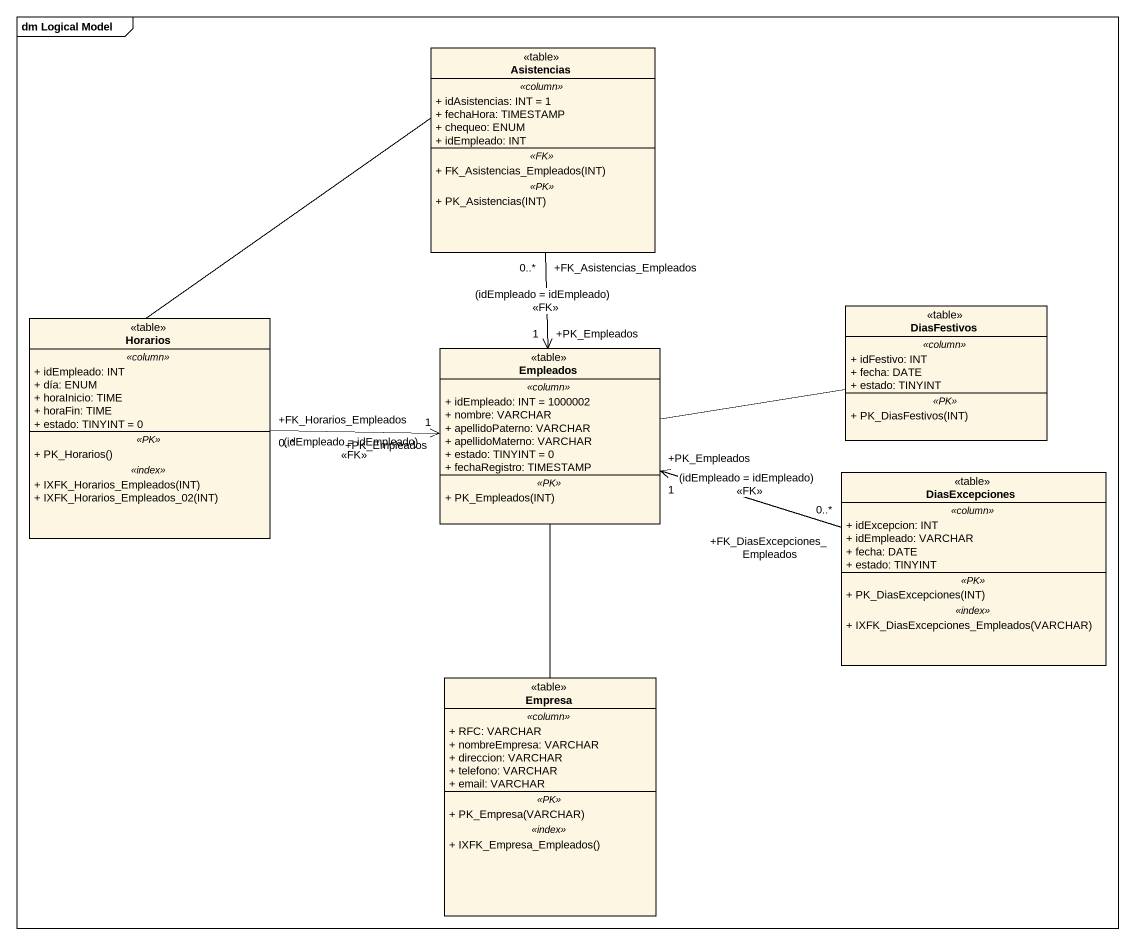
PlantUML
@startuml
mainframe dm Logical Model
hide circle
hide empty members
skinparam classAttributeIconSize 0
class Asistencias <<table>> {
  .. <<column>> ..
  + idAsistencias: INT = 1
  + fechaHora: TIMESTAMP
  + chequeo: ENUM
  + idEmpleado: INT
  .. <<FK>> ..
  + FK_Asistencias_Empleados(INT)
  .. <<PK>> ..
  + PK_Asistencias(INT)
}
class Horarios <<table>> {
  .. <<column>> ..
  + idEmpleado: INT
  + día: ENUM
  + horaInicio: TIME
  + horaFin: TIME
  + estado: TINYINT = 0
  .. <<PK>> ..
  + PK_Horarios()
  .. <<index>> ..
  + IXFK_Horarios_Empleados(INT)
  + IXFK_Horarios_Empleados_02(INT)
}
class Empleados <<table>> {
  .. <<column>> ..
  + idEmpleado: INT = 1000002
  + nombre: VARCHAR
  + apellidoPaterno: VARCHAR
  + apellidoMaterno: VARCHAR
  + estado: TINYINT = 0
  + fechaRegistro: TIMESTAMP
  .. <<PK>> ..
  + PK_Empleados(INT)
}
class DiasFestivos <<table>> {
  .. <<column>> ..
  + idFestivo: INT
  + fecha: DATE
  + estado: TINYINT
  .. <<PK>> ..
  + PK_DiasFestivos(INT)
}
class DiasExcepciones <<table>> {
  .. <<column>> ..
  + idExcepcion: INT
  + idEmpleado: VARCHAR
  + fecha: DATE
  + estado: TINYINT
  .. <<PK>> ..
  + PK_DiasExcepciones(INT)
  .. <<index>> ..
  + IXFK_DiasExcepciones_Empleados(VARCHAR)
}
class Empresa <<table>> {
  .. <<column>> ..
  + RFC: VARCHAR
  + nombreEmpresa: VARCHAR
  + direccion: VARCHAR
  + telefono: VARCHAR
  + email: VARCHAR
  .. <<PK>> ..
  + PK_Empresa(VARCHAR)
  .. <<index>> ..
  + IXFK_Empresa_Empleados()
}
Asistencias -- Horarios
Asistencias "+FK_Asistencias_Empleados\n0..*" --> "+PK_Empleados\n1" Empleados : (idEmpleado = idEmpleado)\n<<FK>>
Horarios "+FK_Horarios_Empleados\n0..*" -right-> "+PK_Empleados\n1" Empleados : (idEmpleado = idEmpleado)\n<<FK>>
Empleados -right- DiasFestivos
Empleados -right- DiasExcepciones
DiasExcepciones "+FK_DiasExcepciones_Empleados\n0..*" -left-> "+PK_Empleados\n1" Empleados : (idEmpleado = idEmpleado)\n<<FK>>
Empresa -up- Empleados
@enduml
